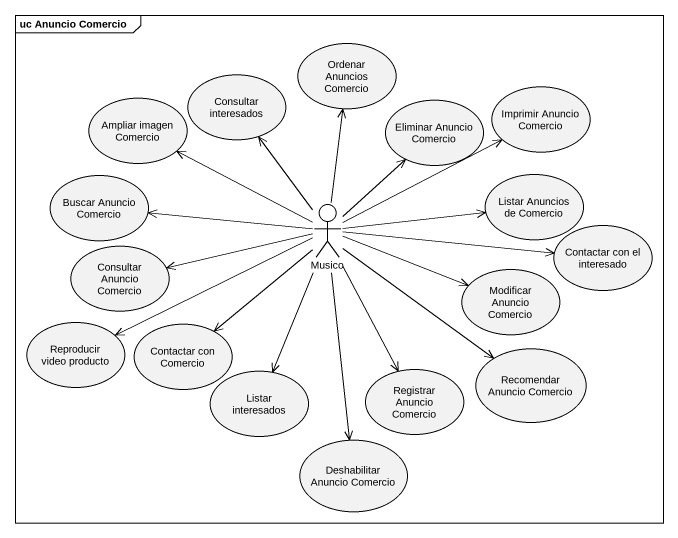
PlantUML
@startuml
mainframe uc Anuncio Comercio
usecase "Ordenar Anuncios Comercio" as Ordenar_Anuncios_Comercio
usecase "Ampliar imagen Comercio" as Ampliar_imagen_Comercio
usecase "Consultar interesados" as Consultar_interesados
usecase "Eliminar Anuncio Comercio" as Eliminar_Anuncio_Comercio
usecase "Imprimir Anuncio Comercio" as Imprimir_Anuncio_Comercio
usecase "Buscar Anuncio Comercio" as Buscar_Anuncio_Comercio
usecase "Listar Anuncios de Comercio" as Listar_Anuncios_de_Comercio
actor Musico
usecase "Contactar con el interesado" as Contactar_con_el_interesado
usecase "Consultar Anuncio Comercio" as Consultar_Anuncio_Comercio
usecase "Modificar Anuncio Comercio" as Modificar_Anuncio_Comercio
usecase "Reproducir video producto" as Reproducir_video_producto
usecase "Contactar con Comercio" as Contactar_con_Comercio
usecase "Recomendar Anuncio Comercio" as Recomendar_Anuncio_Comercio
usecase "Listar interesados" as Listar_interesados
usecase "Registrar Anuncio Comercio" as Registrar_Anuncio_Comercio
usecase "Deshabilitar Anuncio Comercio" as Deshabilitar_Anuncio
Musico -up-> Ordenar_Anuncios_Comercio
Musico -up-> Ampliar_imagen_Comercio
Musico -up-> Consultar_interesados
Musico -up-> Eliminar_Anuncio_Comercio
Musico -up-> Imprimir_Anuncio_Comercio
Musico -left-> Buscar_Anuncio_Comercio
Musico -right-> Listar_Anuncios_de_Comercio
Musico -right-> Contactar_con_el_interesado
Musico -left-> Consultar_Anuncio_Comercio
Musico -right-> Modificar_Anuncio_Comercio
Musico -left-> Reproducir_video_producto
Musico --> Contactar_con_Comercio
Musico --> Recomendar_Anuncio_Comercio
Musico --> Listar_interesados
Musico --> Registrar_Anuncio_Comercio
Musico --> Deshabilitar_Anuncio
@enduml
